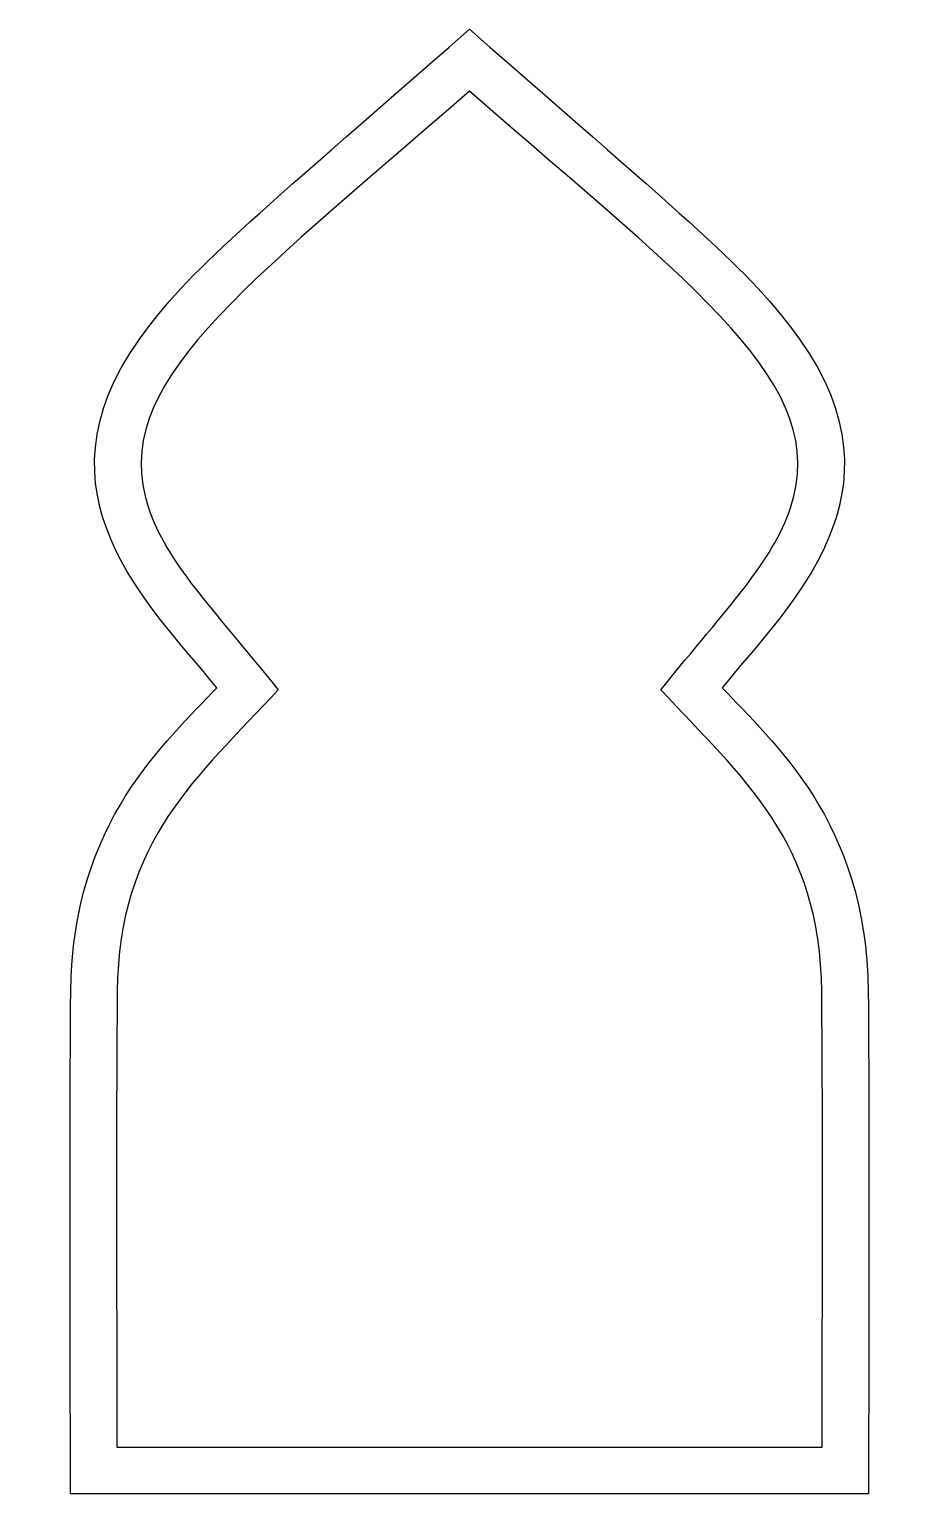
# Model space of a CAD drawing. Header units: millimetres. Extents: x -53 to 53, y -89 to 89.
import ezdxf

# ---------------------------------------------------------------- set-up
doc = ezdxf.new("R2010")
doc.units = ezdxf.units.MM
doc.header["$MEASUREMENT"] = 0
doc.layers.add('layer 1', color=7, linetype='Continuous')

msp = doc.modelspace()

# ---------------------------------------------------------------- linework, layer by layer
at = {"layer": 'layer 1', "color": 250}
for points, knots in [([(48.424, -27.7671), (48.2512, -7.1049), (36.7436, 2.5506), (30.6934, 9.0946), (30.6934, 9.0946), (39.0296, 19.371), (53.4617, 32.6002), (40.095, 51.3892), (40.095, 51.3892), (34.0236, 59.9228), (26.8129, 65.5144), (0.0018, 89.0129), (0.0018, 89.0129), (-26.8095, 65.5144), (-34.0203, 59.9228), (-40.0915, 51.3892), (-40.0915, 51.3892), (-53.4583, 32.6002), (-39.0262, 19.371), (-30.69, 9.0946), (-30.69, 9.0946), (-36.7402, 2.5506), (-48.2479, -7.1049), (-48.4207, -27.7671), (-48.4207, -27.7671), (-48.5829, -47.0747), (-48.4666, -65.0733), (-48.4666, -88.7236), (-48.4666, -88.7236), (-48.4666, -88.7236), (48.4699, -88.7236), (48.4699, -88.7236), (48.4699, -88.7236), (48.4699, -65.0733), (48.5863, -47.0747), (48.424, -27.7671)], [0, 0, 0, 0, 0.1, 0.1, 0.1, 0.1, 0.2, 0.2, 0.2, 0.2, 0.3, 0.3, 0.3, 0.3, 0.4, 0.4, 0.4, 0.4, 0.5, 0.5, 0.5, 0.5, 0.6, 0.6, 0.6, 0.6, 0.7, 0.7, 0.7, 0.7, 0.8, 0.8, 0.8, 0.8, 1, 1, 1, 1]), ([(42.8466, -68.1743), (42.8396, -72.9721), (42.8325, -77.8863), (42.829, -83.0792), (42.829, -83.0792), (42.829, -83.0792), (-42.8256, -83.0792), (-42.8256, -83.0792), (-42.8256, -83.0792), (-42.8409, -60.5377), (-42.924, -45.2346), (-42.7763, -27.813), (-42.7763, -27.813), (-42.6211, -9.4065), (-33.0131, -1.7268), (-23.2253, 8.8512), (-23.2253, 8.8512), (-31.5106, 19.0726), (-36.7605, 24.3191), (-38.9839, 30.9457), (-38.9839, 30.9457), (-43.9929, 45.943), (-27.6605, 57.3275), (0.0018, 81.5128), (0.0018, 81.5128), (27.7661, 57.2382), (43.9847, 45.9087), (38.9872, 30.9457), (38.9872, 30.9457), (36.7503, 24.2785), (31.4311, 18.9706), (23.2286, 8.8512), (23.2286, 8.8512), (33.1368, -1.857), (42.6247, -9.4336), (42.7796, -27.813), (42.7796, -27.813), (42.8925, -41.1198), (42.8713, -53.6575), (42.8466, -68.1743)], [0, 0, 0, 0, 0.09090909, 0.09090909, 0.09090909, 0.09090909, 0.18181818, 0.18181818, 0.18181818, 0.18181818, 0.27272727, 0.27272727, 0.27272727, 0.27272727, 0.36363636, 0.36363636, 0.36363636, 0.36363636, 0.45454545, 0.45454545, 0.45454545, 0.45454545, 0.54545455, 0.54545455, 0.54545455, 0.54545455, 0.63636364, 0.63636364, 0.63636364, 0.63636364, 0.72727273, 0.72727273, 0.72727273, 0.72727273, 0.81818182, 0.81818182, 0.81818182, 0.81818182, 1, 1, 1, 1])]:
    msp.add_open_spline(points, degree=3, knots=knots, dxfattribs=at)

doc.saveas('drawing.dxf')
